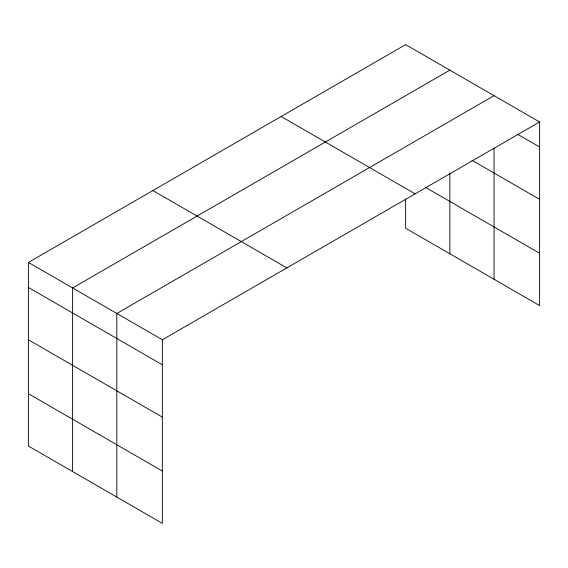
<?xml version="1.0" encoding="UTF-8"?>
<svg xmlns="http://www.w3.org/2000/svg" width="568" height="568" viewBox="0 0 568 568"><rect width="100%" height="100%" fill="white"/><g stroke="black" fill="none" stroke-linecap="round" stroke-linejoin="round"><path stroke-width="0.85" d="M28.4 262.423L162.363 339.77L162.363 523.369L28.4 446.029L28.4 262.423L405.637 44.631L539.6 121.971L539.6 305.577L405.637 228.229L405.637 198.963M449.849 70.148L72.605 287.948L72.605 471.554M494.053 95.672L116.816 313.472L116.816 497.078M162.363 339.77L539.6 121.971M517.583 134.289L539.6 146.998M471.951 160.275L539.6 199.332M425.46 187.348L539.6 253.243M281.153 116.504L415.109 193.844M152.891 190.55L286.847 267.897M28.4 287.458L162.363 364.798M28.4 339.785L162.363 417.125M28.4 393.702L162.363 471.042M494.053 148.198L494.053 279.279M449.849 173.141L449.849 253.754"/></g></svg>
